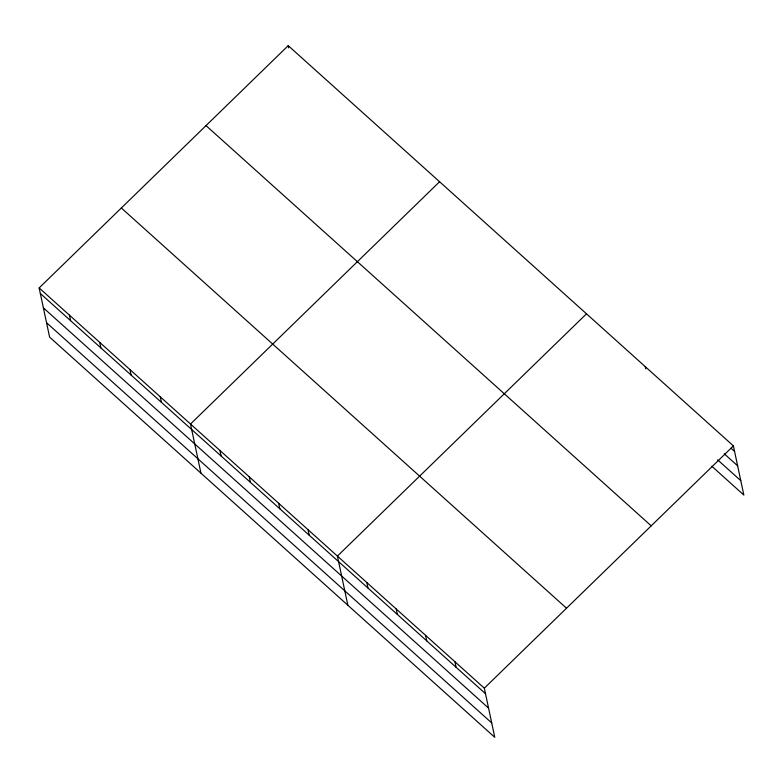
<?xml version="1.0" encoding="UTF-8"?>
<svg xmlns="http://www.w3.org/2000/svg" width="783" height="783" viewBox="0 0 783 783"><rect width="100%" height="100%" fill="white"/><g stroke="black" fill="none" stroke-linecap="round" stroke-linejoin="round"><path stroke-width="1.17" d="M39.15 287.938L484.325 688.179L494.778 737.341L49.603 337.111L39.15 287.938L288.222 45.659L733.397 445.889L743.85 495.062L711.796 466.237M439.586 181.734L190.514 424.024L200.957 473.186M586.496 313.817L337.414 556.096L347.867 605.269M484.325 688.179L733.397 445.889M731.009 448.219L734.571 451.419M724.285 453.817L737.635 465.826M717.639 459.846L740.787 480.654M206.027 125.613L651.202 525.843M121.345 207.984L566.52 608.225M40.325 293.468L485.499 693.709M43.388 307.866L488.563 708.106M46.54 322.704L491.714 722.944M645.251 366.65L645.721 368.862M454.943 661.762L456.117 667.292M425.56 635.346L426.735 640.876M288.222 45.659L288.692 47.871M396.178 608.929L397.353 614.459M366.796 582.513L367.971 588.043M308.032 529.69L309.207 535.21M278.65 503.273L279.834 508.793M249.278 476.857L250.452 482.387M219.896 450.44L221.07 455.97M160.241 396.805L161.415 402.335M129.968 369.586L131.143 375.116M99.695 342.377L100.87 347.906M69.423 315.158L70.597 320.687"/></g></svg>
